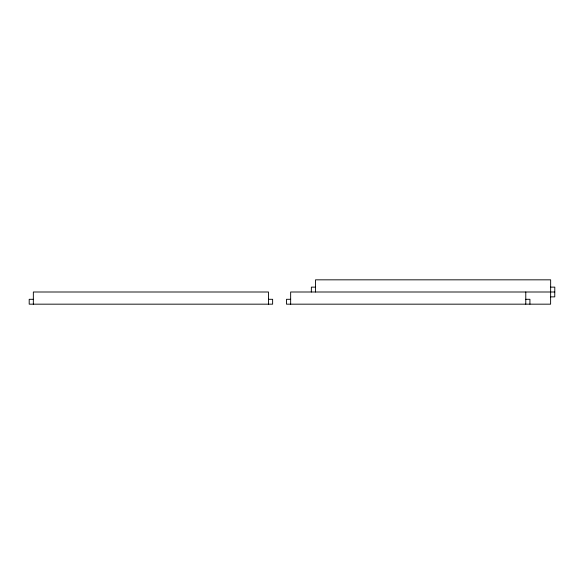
<?xml version="1.0" encoding="UTF-8"?>
<svg xmlns="http://www.w3.org/2000/svg" width="584" height="584" viewBox="0 0 584 584"><rect width="100%" height="100%" fill="white"/><g stroke="black" fill="none" stroke-linecap="round" stroke-linejoin="round"><path stroke-width="0.88" d="M311.33 292L311.374 287.131L315.528 287.131L315.528 279.831L550.654 279.831L550.61 304.169L286.496 304.169L286.496 299.3L290.649 299.3M315.477 292L315.528 287.131M550.61 296.869L554.756 296.869L554.8 287.131L550.654 287.131M554.756 292L290.649 292L290.649 304.169M33.346 299.3L29.2 299.3L29.2 304.169L272.626 304.169L272.626 299.3L268.472 299.3M525.775 299.3L529.922 299.3L529.922 304.169M525.775 292L525.775 304.169M268.472 304.169L268.472 292L33.346 292L33.346 304.169"/></g></svg>
